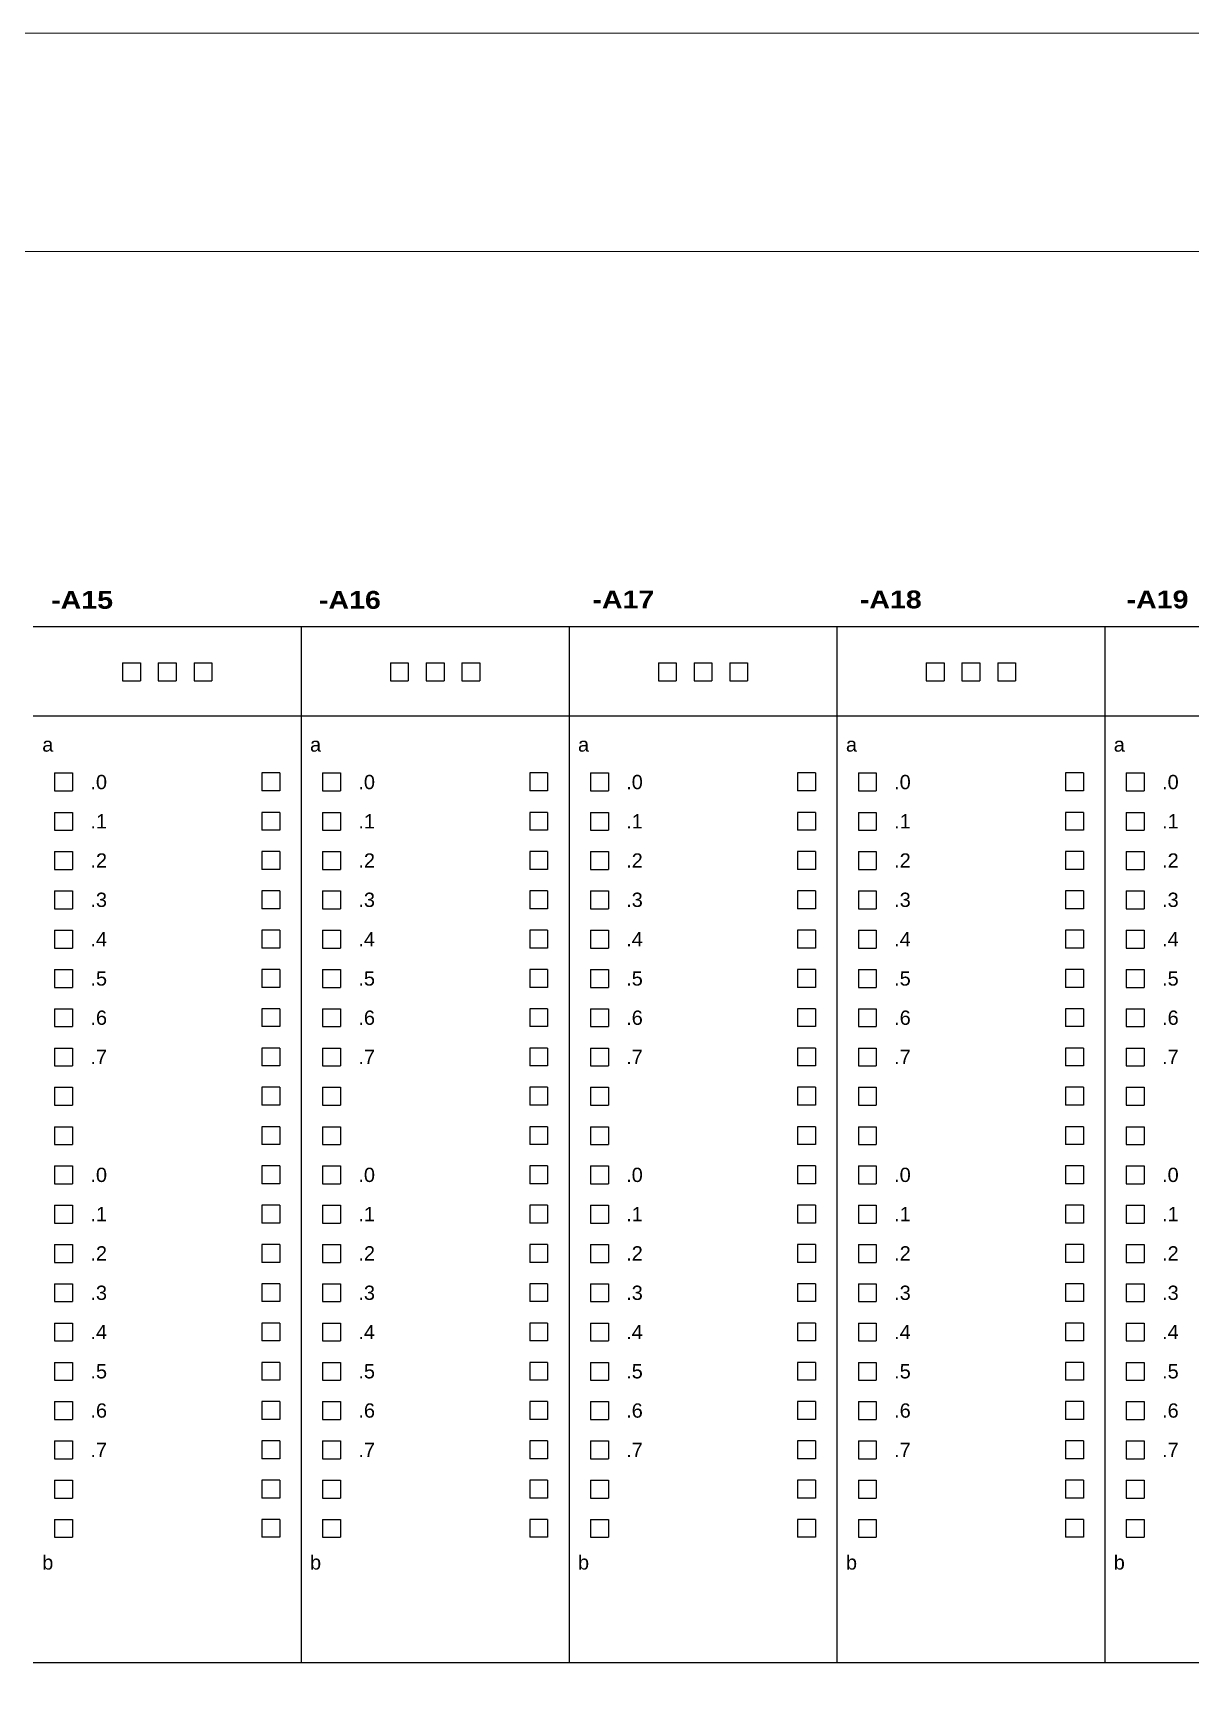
# Model space of a CAD drawing. Header units: centimetres. Extents: x -6233 to 67854, y 107 to 55669.
# Drawn here: x 3301 to 4094, y 3410 to 4549 of the extents above; entities that cross this region are included whole.
import ezdxf
from ezdxf.enums import TextEntityAlignment as Align

# ---------------------------------------------------------------- set-up
doc = ezdxf.new("R2010")
doc.units = ezdxf.units.CM
doc.header["$LTSCALE"] = 25.4
doc.layers.add('Etiket-Line-L', color=7, linetype='Continuous')
doc.layers.add('EtIket-Line-S', color=2, linetype='Continuous')
doc.styles.add('Bold', font='ariblk.ttf', dxfattribs={"height": 25.4})
doc.styles.get("Standard").update_dxf_attribs({"font": 'arial.ttf', "height": 25.4})

# ---------------------------------------------------------------- blocks, each defined once
blk = doc.blocks.new('x5 Out Line')
at = {"lineweight": 15}
blk.add_lwpolyline([(395.797, 9.654), (395.797, 277.058), (9.654, 277.058), (9.654, 9.654)], close=True, dxfattribs=at)
at = {"layer": 'EtIket-Line-S', "lineweight": 9, "ltscale": 0.5}
blk.add_lwpolyline([(0, 0), (405.451, 0), (405.451, 286.712), (0, 286.712)], close=True, dxfattribs=at)

msp = doc.modelspace()

# ---------------------------------------------------------------- linework, layer by layer
at = {"ltscale": 50}
for p, q in [((3300.8, 4142.2), (3484.4, 4142.2)), ((3484.4, 4142.2), (3484.4, 3432.4)), ((3484.4, 4142.2), (3668, 4142.2)), ((3668, 4142.2), (3668, 3432.4)), ((3668, 4142.2), (3851.5, 4142.2)), ((3851.5, 4142.2), (3851.5, 3432.4)), ((3851.5, 4142.2), (4035.1, 4142.2)), ((4035.1, 4142.2), (4035.1, 3432.4)), ((4035.1, 4142.2), (4218.7, 4142.2)), ((3411, 4117.3), (3411, 4105.1)), ((3411, 4117.3), (3423.2, 4117.3)), ((3423.2, 4117.3), (3423.2, 4105.1)), ((3594.5, 4117.3), (3594.5, 4105.1)), ((3594.5, 4117.3), (3606.8, 4117.3)), ((3606.8, 4117.3), (3606.8, 4105.1)), ((3778.1, 4117.3), (3778.1, 4105.1)), ((3778.1, 4117.3), (3790.3, 4117.3)), ((3790.3, 4117.3), (3790.3, 4105.1)), ((3961.7, 4117.3), (3961.7, 4105.1)), ((3961.7, 4117.3), (3973.9, 4117.3)), ((3973.9, 4117.3), (3973.9, 4105.1)), ((3411, 4105.1), (3423.2, 4105.1)), ((3594.5, 4105.1), (3606.8, 4105.1)), ((3778.1, 4105.1), (3790.3, 4105.1)), ((3961.7, 4105.1), (3973.9, 4105.1)), ((3300.8, 4081), (3484.4, 4081)), ((3484.4, 4081), (3668, 4081)), ((3668, 4081), (3851.5, 4081)), ((3851.5, 4081), (4035.1, 4081)), ((4035.1, 4081), (4218.7, 4081)), ((3457.5, 4041.9), (3457.5, 4029.6)), ((3469.7, 4041.9), (3457.5, 4041.9)), ((3469.7, 4041.9), (3469.7, 4029.6)), ((3641, 4041.9), (3641, 4029.6)), ((3653.3, 4041.9), (3641, 4041.9)), ((3653.3, 4041.9), (3653.3, 4029.6)), ((3824.6, 4041.9), (3824.6, 4029.6)), ((3836.9, 4041.9), (3824.6, 4041.9)), ((3836.9, 4041.9), (3836.9, 4029.6)), ((4008.2, 4041.9), (4008.2, 4029.6)), ((4020.4, 4041.9), (4008.2, 4041.9)), ((4020.4, 4041.9), (4020.4, 4029.6)), ((3469.7, 4029.6), (3457.5, 4029.6)), ((3653.3, 4029.6), (3641, 4029.6)), ((3836.9, 4029.6), (3824.6, 4029.6)), ((4020.4, 4029.6), (4008.2, 4029.6)), ((3457.5, 4014.9), (3457.5, 4002.7)), ((3469.7, 4014.9), (3457.5, 4014.9)), ((3469.7, 4014.9), (3469.7, 4002.7)), ((3641, 4014.9), (3641, 4002.7)), ((3653.3, 4014.9), (3641, 4014.9)), ((3653.3, 4014.9), (3653.3, 4002.7)), ((3824.6, 4014.9), (3824.6, 4002.7)), ((3836.9, 4014.9), (3824.6, 4014.9)), ((3836.9, 4014.9), (3836.9, 4002.7)), ((4008.2, 4014.9), (4008.2, 4002.7)), ((4020.4, 4014.9), (4008.2, 4014.9)), ((4020.4, 4014.9), (4020.4, 4002.7)), ((3469.7, 4002.7), (3457.5, 4002.7)), ((3653.3, 4002.7), (3641, 4002.7)), ((3836.9, 4002.7), (3824.6, 4002.7)), ((4020.4, 4002.7), (4008.2, 4002.7)), ((3457.5, 3988), (3457.5, 3975.8)), ((3469.7, 3988), (3457.5, 3988)), ((3469.7, 3988), (3469.7, 3975.8)), ((3641, 3988), (3641, 3975.8)), ((3653.3, 3988), (3641, 3988)), ((3653.3, 3988), (3653.3, 3975.8)), ((3824.6, 3988), (3824.6, 3975.8)), ((3836.9, 3988), (3824.6, 3988)), ((3836.9, 3988), (3836.9, 3975.8)), ((4008.2, 3988), (4008.2, 3975.8)), ((4020.4, 3988), (4008.2, 3988)), ((4020.4, 3988), (4020.4, 3975.8)), ((3469.7, 3975.8), (3457.5, 3975.8)), ((3653.3, 3975.8), (3641, 3975.8)), ((3836.9, 3975.8), (3824.6, 3975.8)), ((4020.4, 3975.8), (4008.2, 3975.8)), ((3457.5, 3961.1), (3457.5, 3948.8)), ((3469.7, 3961.1), (3457.5, 3961.1)), ((3469.7, 3961.1), (3469.7, 3948.8)), ((3641, 3961.1), (3641, 3948.8)), ((3653.3, 3961.1), (3641, 3961.1)), ((3653.3, 3961.1), (3653.3, 3948.8)), ((3824.6, 3961.1), (3824.6, 3948.8)), ((3836.9, 3961.1), (3824.6, 3961.1)), ((3836.9, 3961.1), (3836.9, 3948.8)), ((4008.2, 3961.1), (4008.2, 3948.8)), ((4020.4, 3961.1), (4008.2, 3961.1)), ((4020.4, 3961.1), (4020.4, 3948.8)), ((3469.7, 3948.8), (3457.5, 3948.8)), ((3653.3, 3948.8), (3641, 3948.8)), ((3836.9, 3948.8), (3824.6, 3948.8)), ((4020.4, 3948.8), (4008.2, 3948.8)), ((3457.5, 3934.2), (3457.5, 3921.9)), ((3469.7, 3934.2), (3457.5, 3934.2)), ((3469.7, 3934.2), (3469.7, 3921.9)), ((3641, 3934.2), (3641, 3921.9)), ((3653.3, 3934.2), (3641, 3934.2)), ((3653.3, 3934.2), (3653.3, 3921.9)), ((3824.6, 3934.2), (3824.6, 3921.9)), ((3836.9, 3934.2), (3824.6, 3934.2)), ((3836.9, 3934.2), (3836.9, 3921.9)), ((4008.2, 3934.2), (4008.2, 3921.9)), ((4020.4, 3934.2), (4008.2, 3934.2)), ((4020.4, 3934.2), (4020.4, 3921.9)), ((3469.7, 3921.9), (3457.5, 3921.9)), ((3653.3, 3921.9), (3641, 3921.9)), ((3836.9, 3921.9), (3824.6, 3921.9)), ((4020.4, 3921.9), (4008.2, 3921.9)), ((3457.5, 3907.2), (3457.5, 3895)), ((3469.7, 3907.2), (3457.5, 3907.2)), ((3469.7, 3907.2), (3469.7, 3895)), ((3641, 3907.2), (3641, 3895)), ((3653.3, 3907.2), (3641, 3907.2)), ((3653.3, 3907.2), (3653.3, 3895)), ((3824.6, 3907.2), (3824.6, 3895)), ((3836.9, 3907.2), (3824.6, 3907.2)), ((3836.9, 3907.2), (3836.9, 3895)), ((4008.2, 3907.2), (4008.2, 3895)), ((4020.4, 3907.2), (4008.2, 3907.2)), ((4020.4, 3907.2), (4020.4, 3895)), ((3469.7, 3895), (3457.5, 3895)), ((3653.3, 3895), (3641, 3895)), ((3836.9, 3895), (3824.6, 3895)), ((4020.4, 3895), (4008.2, 3895)), ((3457.5, 3880.3), (3457.5, 3868.1)), ((3469.7, 3880.3), (3457.5, 3880.3)), ((3469.7, 3880.3), (3469.7, 3868.1)), ((3641, 3880.3), (3641, 3868.1)), ((3653.3, 3880.3), (3641, 3880.3)), ((3653.3, 3880.3), (3653.3, 3868.1)), ((3824.6, 3880.3), (3824.6, 3868.1)), ((3836.9, 3880.3), (3824.6, 3880.3)), ((3836.9, 3880.3), (3836.9, 3868.1)), ((4008.2, 3880.3), (4008.2, 3868.1)), ((4020.4, 3880.3), (4008.2, 3880.3)), ((4020.4, 3880.3), (4020.4, 3868.1)), ((3469.7, 3868.1), (3457.5, 3868.1)), ((3653.3, 3868.1), (3641, 3868.1)), ((3836.9, 3868.1), (3824.6, 3868.1)), ((4020.4, 3868.1), (4008.2, 3868.1)), ((3457.5, 3853.4), (3457.5, 3841.2)), ((3469.7, 3853.4), (3457.5, 3853.4)), ((3469.7, 3853.4), (3469.7, 3841.2)), ((3641, 3853.4), (3641, 3841.2)), ((3653.3, 3853.4), (3641, 3853.4)), ((3653.3, 3853.4), (3653.3, 3841.2)), ((3824.6, 3853.4), (3824.6, 3841.2)), ((3836.9, 3853.4), (3824.6, 3853.4)), ((3836.9, 3853.4), (3836.9, 3841.2)), ((4008.2, 3853.4), (4008.2, 3841.2)), ((4020.4, 3853.4), (4008.2, 3853.4)), ((4020.4, 3853.4), (4020.4, 3841.2)), ((3469.7, 3841.2), (3457.5, 3841.2)), ((3653.3, 3841.2), (3641, 3841.2)), ((3836.9, 3841.2), (3824.6, 3841.2)), ((4020.4, 3841.2), (4008.2, 3841.2)), ((3315.5, 3826.5), (3315.5, 3814.2)), ((3315.5, 3826.5), (3327.8, 3826.5)), ((3327.8, 3826.5), (3327.8, 3814.2)), ((3457.5, 3826.5), (3457.5, 3814.2)), ((3469.7, 3826.5), (3457.5, 3826.5)), ((3469.7, 3826.5), (3469.7, 3814.2)), ((3499.1, 3826.5), (3499.1, 3814.2)), ((3499.1, 3826.5), (3511.3, 3826.5)), ((3511.3, 3826.5), (3511.3, 3814.2)), ((3641, 3826.5), (3641, 3814.2)), ((3653.3, 3826.5), (3641, 3826.5)), ((3653.3, 3826.5), (3653.3, 3814.2)), ((3682.7, 3826.5), (3682.7, 3814.2)), ((3682.7, 3826.5), (3694.9, 3826.5)), ((3694.9, 3826.5), (3694.9, 3814.2)), ((3824.6, 3826.5), (3824.6, 3814.2)), ((3836.9, 3826.5), (3824.6, 3826.5)), ((3836.9, 3826.5), (3836.9, 3814.2)), ((3866.2, 3826.5), (3866.2, 3814.2)), ((3866.2, 3826.5), (3878.5, 3826.5)), ((3878.5, 3826.5), (3878.5, 3814.2)), ((4008.2, 3826.5), (4008.2, 3814.2)), ((4020.4, 3826.5), (4008.2, 3826.5)), ((4020.4, 3826.5), (4020.4, 3814.2)), ((4049.8, 3826.5), (4049.8, 3814.2)), ((4049.8, 3826.5), (4062, 3826.5)), ((4062, 3826.5), (4062, 3814.2)), ((3315.5, 3814.2), (3327.8, 3814.2)), ((3469.7, 3814.2), (3457.5, 3814.2)), ((3499.1, 3814.2), (3511.3, 3814.2)), ((3653.3, 3814.2), (3641, 3814.2)), ((3682.7, 3814.2), (3694.9, 3814.2)), ((3836.9, 3814.2), (3824.6, 3814.2)), ((3866.2, 3814.2), (3878.5, 3814.2)), ((4020.4, 3814.2), (4008.2, 3814.2)), ((4049.8, 3814.2), (4062, 3814.2)), ((3315.5, 3799.5), (3315.5, 3787.3)), ((3315.5, 3799.5), (3327.8, 3799.5)), ((3327.8, 3799.5), (3327.8, 3787.3)), ((3457.5, 3799.5), (3457.5, 3787.3)), ((3469.7, 3799.5), (3457.5, 3799.5)), ((3469.7, 3799.5), (3469.7, 3787.3)), ((3499.1, 3799.5), (3499.1, 3787.3)), ((3499.1, 3799.5), (3511.3, 3799.5)), ((3511.3, 3799.5), (3511.3, 3787.3)), ((3641, 3799.5), (3641, 3787.3)), ((3653.3, 3799.5), (3641, 3799.5)), ((3653.3, 3799.5), (3653.3, 3787.3)), ((3682.7, 3799.5), (3682.7, 3787.3)), ((3682.7, 3799.5), (3694.9, 3799.5)), ((3694.9, 3799.5), (3694.9, 3787.3)), ((3824.6, 3799.5), (3824.6, 3787.3)), ((3836.9, 3799.5), (3824.6, 3799.5)), ((3836.9, 3799.5), (3836.9, 3787.3)), ((3866.2, 3799.5), (3866.2, 3787.3)), ((3866.2, 3799.5), (3878.5, 3799.5)), ((3878.5, 3799.5), (3878.5, 3787.3)), ((4008.2, 3799.5), (4008.2, 3787.3)), ((4020.4, 3799.5), (4008.2, 3799.5)), ((4020.4, 3799.5), (4020.4, 3787.3)), ((4049.8, 3799.5), (4049.8, 3787.3)), ((4049.8, 3799.5), (4062, 3799.5)), ((4062, 3799.5), (4062, 3787.3)), ((3315.5, 3787.3), (3327.8, 3787.3)), ((3469.7, 3787.3), (3457.5, 3787.3)), ((3499.1, 3787.3), (3511.3, 3787.3)), ((3653.3, 3787.3), (3641, 3787.3)), ((3682.7, 3787.3), (3694.9, 3787.3)), ((3836.9, 3787.3), (3824.6, 3787.3)), ((3866.2, 3787.3), (3878.5, 3787.3)), ((4020.4, 3787.3), (4008.2, 3787.3)), ((4049.8, 3787.3), (4062, 3787.3)), ((3457.5, 3772.6), (3457.5, 3760.4)), ((3469.7, 3772.6), (3457.5, 3772.6)), ((3469.7, 3772.6), (3469.7, 3760.4)), ((3641, 3772.6), (3641, 3760.4)), ((3653.3, 3772.6), (3641, 3772.6)), ((3653.3, 3772.6), (3653.3, 3760.4)), ((3824.6, 3772.6), (3824.6, 3760.4)), ((3836.9, 3772.6), (3824.6, 3772.6)), ((3836.9, 3772.6), (3836.9, 3760.4)), ((4008.2, 3772.6), (4008.2, 3760.4)), ((4020.4, 3772.6), (4008.2, 3772.6)), ((4020.4, 3772.6), (4020.4, 3760.4)), ((3469.7, 3760.4), (3457.5, 3760.4)), ((3653.3, 3760.4), (3641, 3760.4)), ((3836.9, 3760.4), (3824.6, 3760.4)), ((4020.4, 3760.4), (4008.2, 3760.4)), ((3457.5, 3745.7), (3457.5, 3733.5)), ((3469.7, 3745.7), (3457.5, 3745.7)), ((3469.7, 3745.7), (3469.7, 3733.5)), ((3641, 3745.7), (3641, 3733.5)), ((3653.3, 3745.7), (3641, 3745.7)), ((3653.3, 3745.7), (3653.3, 3733.5)), ((3824.6, 3745.7), (3824.6, 3733.5)), ((3836.9, 3745.7), (3824.6, 3745.7)), ((3836.9, 3745.7), (3836.9, 3733.5)), ((4008.2, 3745.7), (4008.2, 3733.5)), ((4020.4, 3745.7), (4008.2, 3745.7)), ((4020.4, 3745.7), (4020.4, 3733.5)), ((3469.7, 3733.5), (3457.5, 3733.5)), ((3653.3, 3733.5), (3641, 3733.5)), ((3836.9, 3733.5), (3824.6, 3733.5)), ((4020.4, 3733.5), (4008.2, 3733.5)), ((3457.5, 3718.8), (3457.5, 3706.5)), ((3469.7, 3718.8), (3457.5, 3718.8)), ((3469.7, 3718.8), (3469.7, 3706.5)), ((3641, 3718.8), (3641, 3706.5)), ((3653.3, 3718.8), (3641, 3718.8)), ((3653.3, 3718.8), (3653.3, 3706.5)), ((3824.6, 3718.8), (3824.6, 3706.5)), ((3836.9, 3718.8), (3824.6, 3718.8)), ((3836.9, 3718.8), (3836.9, 3706.5)), ((4008.2, 3718.8), (4008.2, 3706.5)), ((4020.4, 3718.8), (4008.2, 3718.8)), ((4020.4, 3718.8), (4020.4, 3706.5)), ((3469.7, 3706.5), (3457.5, 3706.5)), ((3653.3, 3706.5), (3641, 3706.5)), ((3836.9, 3706.5), (3824.6, 3706.5)), ((4020.4, 3706.5), (4008.2, 3706.5)), ((3457.5, 3691.8), (3457.5, 3679.6)), ((3469.7, 3691.8), (3457.5, 3691.8)), ((3469.7, 3691.8), (3469.7, 3679.6)), ((3641, 3691.8), (3641, 3679.6)), ((3653.3, 3691.8), (3641, 3691.8)), ((3653.3, 3691.8), (3653.3, 3679.6)), ((3824.6, 3691.8), (3824.6, 3679.6)), ((3836.9, 3691.8), (3824.6, 3691.8)), ((3836.9, 3691.8), (3836.9, 3679.6)), ((4008.2, 3691.8), (4008.2, 3679.6)), ((4020.4, 3691.8), (4008.2, 3691.8)), ((4020.4, 3691.8), (4020.4, 3679.6)), ((3469.7, 3679.6), (3457.5, 3679.6)), ((3653.3, 3679.6), (3641, 3679.6)), ((3836.9, 3679.6), (3824.6, 3679.6)), ((4020.4, 3679.6), (4008.2, 3679.6)), ((3457.5, 3664.9), (3457.5, 3652.7)), ((3469.7, 3664.9), (3457.5, 3664.9)), ((3469.7, 3664.9), (3469.7, 3652.7)), ((3641, 3664.9), (3641, 3652.7)), ((3653.3, 3664.9), (3641, 3664.9)), ((3653.3, 3664.9), (3653.3, 3652.7)), ((3824.6, 3664.9), (3824.6, 3652.7)), ((3836.9, 3664.9), (3824.6, 3664.9)), ((3836.9, 3664.9), (3836.9, 3652.7)), ((4008.2, 3664.9), (4008.2, 3652.7)), ((4020.4, 3664.9), (4008.2, 3664.9)), ((4020.4, 3664.9), (4020.4, 3652.7)), ((3469.7, 3652.7), (3457.5, 3652.7)), ((3653.3, 3652.7), (3641, 3652.7)), ((3836.9, 3652.7), (3824.6, 3652.7)), ((4020.4, 3652.7), (4008.2, 3652.7)), ((3457.5, 3638), (3457.5, 3625.8)), ((3469.7, 3638), (3457.5, 3638)), ((3469.7, 3638), (3469.7, 3625.8)), ((3641, 3638), (3641, 3625.8)), ((3653.3, 3638), (3641, 3638)), ((3653.3, 3638), (3653.3, 3625.8)), ((3824.6, 3638), (3824.6, 3625.8)), ((3836.9, 3638), (3824.6, 3638)), ((3836.9, 3638), (3836.9, 3625.8)), ((4008.2, 3638), (4008.2, 3625.8)), ((4020.4, 3638), (4008.2, 3638)), ((4020.4, 3638), (4020.4, 3625.8)), ((3469.7, 3625.8), (3457.5, 3625.8)), ((3653.3, 3625.8), (3641, 3625.8)), ((3836.9, 3625.8), (3824.6, 3625.8)), ((4020.4, 3625.8), (4008.2, 3625.8)), ((3457.5, 3611.1), (3457.5, 3598.8)), ((3469.7, 3611.1), (3457.5, 3611.1)), ((3469.7, 3611.1), (3469.7, 3598.8)), ((3641, 3611.1), (3641, 3598.8)), ((3653.3, 3611.1), (3641, 3611.1)), ((3653.3, 3611.1), (3653.3, 3598.8)), ((3824.6, 3611.1), (3824.6, 3598.8)), ((3836.9, 3611.1), (3824.6, 3611.1)), ((3836.9, 3611.1), (3836.9, 3598.8)), ((4008.2, 3611.1), (4008.2, 3598.8)), ((4020.4, 3611.1), (4008.2, 3611.1)), ((4020.4, 3611.1), (4020.4, 3598.8)), ((3469.7, 3598.8), (3457.5, 3598.8)), ((3653.3, 3598.8), (3641, 3598.8)), ((3836.9, 3598.8), (3824.6, 3598.8)), ((4020.4, 3598.8), (4008.2, 3598.8)), ((3457.5, 3584.2), (3457.5, 3571.9)), ((3469.7, 3584.2), (3457.5, 3584.2)), ((3469.7, 3584.2), (3469.7, 3571.9)), ((3641, 3584.2), (3641, 3571.9)), ((3653.3, 3584.2), (3641, 3584.2)), ((3653.3, 3584.2), (3653.3, 3571.9)), ((3824.6, 3584.2), (3824.6, 3571.9)), ((3836.9, 3584.2), (3824.6, 3584.2)), ((3836.9, 3584.2), (3836.9, 3571.9)), ((4008.2, 3584.2), (4008.2, 3571.9)), ((4020.4, 3584.2), (4008.2, 3584.2)), ((4020.4, 3584.2), (4020.4, 3571.9)), ((3469.7, 3571.9), (3457.5, 3571.9)), ((3653.3, 3571.9), (3641, 3571.9)), ((3836.9, 3571.9), (3824.6, 3571.9)), ((4020.4, 3571.9), (4008.2, 3571.9)), ((3315.5, 3557.2), (3315.5, 3545)), ((3315.5, 3557.2), (3327.8, 3557.2)), ((3327.8, 3557.2), (3327.8, 3545)), ((3457.5, 3557.2), (3457.5, 3545)), ((3469.7, 3557.2), (3457.5, 3557.2)), ((3469.7, 3557.2), (3469.7, 3545)), ((3499.1, 3557.2), (3499.1, 3545)), ((3499.1, 3557.2), (3511.3, 3557.2)), ((3511.3, 3557.2), (3511.3, 3545)), ((3641, 3557.2), (3641, 3545)), ((3653.3, 3557.2), (3641, 3557.2)), ((3653.3, 3557.2), (3653.3, 3545)), ((3682.7, 3557.2), (3682.7, 3545)), ((3682.7, 3557.2), (3694.9, 3557.2)), ((3694.9, 3557.2), (3694.9, 3545)), ((3824.6, 3557.2), (3824.6, 3545)), ((3836.9, 3557.2), (3824.6, 3557.2)), ((3836.9, 3557.2), (3836.9, 3545)), ((3866.2, 3557.2), (3866.2, 3545)), ((3866.2, 3557.2), (3878.5, 3557.2)), ((3878.5, 3557.2), (3878.5, 3545)), ((4008.2, 3557.2), (4008.2, 3545)), ((4020.4, 3557.2), (4008.2, 3557.2)), ((4020.4, 3557.2), (4020.4, 3545)), ((4049.8, 3557.2), (4049.8, 3545)), ((4049.8, 3557.2), (4062, 3557.2)), ((4062, 3557.2), (4062, 3545)), ((3315.5, 3545), (3327.8, 3545)), ((3469.7, 3545), (3457.5, 3545)), ((3499.1, 3545), (3511.3, 3545)), ((3653.3, 3545), (3641, 3545)), ((3682.7, 3545), (3694.9, 3545)), ((3836.9, 3545), (3824.6, 3545)), ((3866.2, 3545), (3878.5, 3545)), ((4020.4, 3545), (4008.2, 3545)), ((4049.8, 3545), (4062, 3545)), ((3315.5, 3530.3), (3315.5, 3518.1)), ((3315.5, 3530.3), (3327.8, 3530.3)), ((3327.8, 3530.3), (3327.8, 3518.1)), ((3457.5, 3530.3), (3457.5, 3518.1)), ((3469.7, 3530.3), (3457.5, 3530.3)), ((3469.7, 3530.3), (3469.7, 3518.1)), ((3499.1, 3530.3), (3499.1, 3518.1)), ((3499.1, 3530.3), (3511.3, 3530.3)), ((3511.3, 3530.3), (3511.3, 3518.1)), ((3641, 3530.3), (3641, 3518.1)), ((3653.3, 3530.3), (3641, 3530.3)), ((3653.3, 3530.3), (3653.3, 3518.1)), ((3682.7, 3530.3), (3682.7, 3518.1)), ((3682.7, 3530.3), (3694.9, 3530.3)), ((3694.9, 3530.3), (3694.9, 3518.1)), ((3824.6, 3530.3), (3824.6, 3518.1)), ((3836.9, 3530.3), (3824.6, 3530.3)), ((3836.9, 3530.3), (3836.9, 3518.1)), ((3866.2, 3530.3), (3866.2, 3518.1)), ((3866.2, 3530.3), (3878.5, 3530.3)), ((3878.5, 3530.3), (3878.5, 3518.1)), ((4008.2, 3530.3), (4008.2, 3518.1)), ((4020.4, 3530.3), (4008.2, 3530.3)), ((4020.4, 3530.3), (4020.4, 3518.1)), ((4049.8, 3530.3), (4049.8, 3518.1)), ((4049.8, 3530.3), (4062, 3530.3)), ((4062, 3530.3), (4062, 3518.1)), ((3315.5, 3518.1), (3327.8, 3518.1)), ((3469.7, 3518.1), (3457.5, 3518.1)), ((3499.1, 3518.1), (3511.3, 3518.1)), ((3653.3, 3518.1), (3641, 3518.1)), ((3682.7, 3518.1), (3694.9, 3518.1)), ((3836.9, 3518.1), (3824.6, 3518.1)), ((3866.2, 3518.1), (3878.5, 3518.1)), ((4020.4, 3518.1), (4008.2, 3518.1)), ((4049.8, 3518.1), (4062, 3518.1)), ((3300.8, 3432.4), (3484.4, 3432.4)), ((3484.4, 3432.4), (3668, 3432.4)), ((3668, 3432.4), (3851.5, 3432.4)), ((3851.5, 3432.4), (4035.1, 3432.4)), ((4035.1, 3432.4), (4218.7, 3432.4))]:
    msp.add_line(p, q, dxfattribs=at)
at = {"color": 146, "ltscale": 50, "true_color": 0x105689}
for p, q in [((3362, 4117.3), (3362, 4105.1)), ((3362, 4117.3), (3374.3, 4117.3)), ((3374.3, 4117.3), (3374.3, 4105.1)), ((3545.6, 4117.3), (3545.6, 4105.1)), ((3545.6, 4117.3), (3557.8, 4117.3)), ((3557.8, 4117.3), (3557.8, 4105.1)), ((3729.2, 4117.3), (3729.2, 4105.1)), ((3729.2, 4117.3), (3741.4, 4117.3)), ((3741.4, 4117.3), (3741.4, 4105.1)), ((3912.7, 4117.3), (3912.7, 4105.1)), ((3912.7, 4117.3), (3925, 4117.3)), ((3925, 4117.3), (3925, 4105.1)), ((3362, 4105.1), (3374.3, 4105.1)), ((3545.6, 4105.1), (3557.8, 4105.1)), ((3729.2, 4105.1), (3741.4, 4105.1)), ((3912.7, 4105.1), (3925, 4105.1)), ((3315.5, 4041.9), (3315.5, 4029.6)), ((3315.5, 4041.9), (3327.8, 4041.9)), ((3327.8, 4041.9), (3327.8, 4029.6)), ((3499.1, 4041.9), (3499.1, 4029.6)), ((3499.1, 4041.9), (3511.3, 4041.9)), ((3511.3, 4041.9), (3511.3, 4029.6)), ((3682.7, 4041.9), (3682.7, 4029.6)), ((3682.7, 4041.9), (3694.9, 4041.9)), ((3694.9, 4041.9), (3694.9, 4029.6)), ((3866.2, 4041.9), (3866.2, 4029.6)), ((3866.2, 4041.9), (3878.5, 4041.9)), ((3878.5, 4041.9), (3878.5, 4029.6)), ((4049.8, 4041.9), (4049.8, 4029.6)), ((4049.8, 4041.9), (4062, 4041.9)), ((4062, 4041.9), (4062, 4029.6)), ((3315.5, 4029.6), (3327.8, 4029.6)), ((3499.1, 4029.6), (3511.3, 4029.6)), ((3682.7, 4029.6), (3694.9, 4029.6)), ((3866.2, 4029.6), (3878.5, 4029.6)), ((4049.8, 4029.6), (4062, 4029.6)), ((3315.5, 4014.9), (3315.5, 4002.7)), ((3315.5, 4014.9), (3327.8, 4014.9)), ((3327.8, 4014.9), (3327.8, 4002.7)), ((3499.1, 4014.9), (3499.1, 4002.7)), ((3499.1, 4014.9), (3511.3, 4014.9)), ((3511.3, 4014.9), (3511.3, 4002.7)), ((3682.7, 4014.9), (3682.7, 4002.7)), ((3682.7, 4014.9), (3694.9, 4014.9)), ((3694.9, 4014.9), (3694.9, 4002.7)), ((3866.2, 4014.9), (3866.2, 4002.7)), ((3866.2, 4014.9), (3878.5, 4014.9)), ((3878.5, 4014.9), (3878.5, 4002.7)), ((4049.8, 4014.9), (4049.8, 4002.7)), ((4049.8, 4014.9), (4062, 4014.9)), ((4062, 4014.9), (4062, 4002.7)), ((3315.5, 4002.7), (3327.8, 4002.7)), ((3499.1, 4002.7), (3511.3, 4002.7)), ((3682.7, 4002.7), (3694.9, 4002.7)), ((3866.2, 4002.7), (3878.5, 4002.7)), ((4049.8, 4002.7), (4062, 4002.7)), ((3315.5, 3988), (3315.5, 3975.8)), ((3315.5, 3988), (3327.8, 3988)), ((3327.8, 3988), (3327.8, 3975.8)), ((3499.1, 3988), (3499.1, 3975.8)), ((3499.1, 3988), (3511.3, 3988)), ((3511.3, 3988), (3511.3, 3975.8)), ((3682.7, 3988), (3682.7, 3975.8)), ((3682.7, 3988), (3694.9, 3988)), ((3694.9, 3988), (3694.9, 3975.8)), ((3866.2, 3988), (3866.2, 3975.8)), ((3866.2, 3988), (3878.5, 3988)), ((3878.5, 3988), (3878.5, 3975.8)), ((4049.8, 3988), (4049.8, 3975.8)), ((4049.8, 3988), (4062, 3988)), ((4062, 3988), (4062, 3975.8)), ((3315.5, 3975.8), (3327.8, 3975.8)), ((3499.1, 3975.8), (3511.3, 3975.8)), ((3682.7, 3975.8), (3694.9, 3975.8)), ((3866.2, 3975.8), (3878.5, 3975.8)), ((4049.8, 3975.8), (4062, 3975.8)), ((3315.5, 3961.1), (3315.5, 3948.8)), ((3315.5, 3961.1), (3327.8, 3961.1)), ((3327.8, 3961.1), (3327.8, 3948.8)), ((3499.1, 3961.1), (3499.1, 3948.8)), ((3499.1, 3961.1), (3511.3, 3961.1)), ((3511.3, 3961.1), (3511.3, 3948.8)), ((3682.7, 3961.1), (3682.7, 3948.8)), ((3682.7, 3961.1), (3694.9, 3961.1)), ((3694.9, 3961.1), (3694.9, 3948.8)), ((3866.2, 3961.1), (3866.2, 3948.8)), ((3866.2, 3961.1), (3878.5, 3961.1)), ((3878.5, 3961.1), (3878.5, 3948.8)), ((4049.8, 3961.1), (4049.8, 3948.8)), ((4049.8, 3961.1), (4062, 3961.1)), ((4062, 3961.1), (4062, 3948.8)), ((3315.5, 3948.8), (3327.8, 3948.8)), ((3499.1, 3948.8), (3511.3, 3948.8)), ((3682.7, 3948.8), (3694.9, 3948.8)), ((3866.2, 3948.8), (3878.5, 3948.8)), ((4049.8, 3948.8), (4062, 3948.8)), ((3315.5, 3934.2), (3315.5, 3921.9)), ((3315.5, 3934.2), (3327.8, 3934.2)), ((3327.8, 3934.2), (3327.8, 3921.9)), ((3499.1, 3934.2), (3499.1, 3921.9)), ((3499.1, 3934.2), (3511.3, 3934.2)), ((3511.3, 3934.2), (3511.3, 3921.9)), ((3682.7, 3934.2), (3682.7, 3921.9)), ((3682.7, 3934.2), (3694.9, 3934.2)), ((3694.9, 3934.2), (3694.9, 3921.9)), ((3866.2, 3934.2), (3866.2, 3921.9)), ((3866.2, 3934.2), (3878.5, 3934.2)), ((3878.5, 3934.2), (3878.5, 3921.9)), ((4049.8, 3934.2), (4049.8, 3921.9)), ((4049.8, 3934.2), (4062, 3934.2)), ((4062, 3934.2), (4062, 3921.9)), ((3315.5, 3921.9), (3327.8, 3921.9)), ((3499.1, 3921.9), (3511.3, 3921.9)), ((3682.7, 3921.9), (3694.9, 3921.9)), ((3866.2, 3921.9), (3878.5, 3921.9)), ((4049.8, 3921.9), (4062, 3921.9)), ((3315.5, 3907.2), (3315.5, 3895)), ((3315.5, 3907.2), (3327.8, 3907.2)), ((3327.8, 3907.2), (3327.8, 3895)), ((3499.1, 3907.2), (3499.1, 3895)), ((3499.1, 3907.2), (3511.3, 3907.2)), ((3511.3, 3907.2), (3511.3, 3895)), ((3682.7, 3907.2), (3682.7, 3895)), ((3682.7, 3907.2), (3694.9, 3907.2)), ((3694.9, 3907.2), (3694.9, 3895)), ((3866.2, 3907.2), (3866.2, 3895)), ((3866.2, 3907.2), (3878.5, 3907.2)), ((3878.5, 3907.2), (3878.5, 3895)), ((4049.8, 3907.2), (4049.8, 3895)), ((4049.8, 3907.2), (4062, 3907.2)), ((4062, 3907.2), (4062, 3895)), ((3315.5, 3895), (3327.8, 3895)), ((3499.1, 3895), (3511.3, 3895)), ((3682.7, 3895), (3694.9, 3895)), ((3866.2, 3895), (3878.5, 3895)), ((4049.8, 3895), (4062, 3895)), ((3315.5, 3880.3), (3315.5, 3868.1)), ((3315.5, 3880.3), (3327.8, 3880.3)), ((3327.8, 3880.3), (3327.8, 3868.1)), ((3499.1, 3880.3), (3499.1, 3868.1)), ((3499.1, 3880.3), (3511.3, 3880.3)), ((3511.3, 3880.3), (3511.3, 3868.1)), ((3682.7, 3880.3), (3682.7, 3868.1)), ((3682.7, 3880.3), (3694.9, 3880.3)), ((3694.9, 3880.3), (3694.9, 3868.1)), ((3866.2, 3880.3), (3866.2, 3868.1)), ((3866.2, 3880.3), (3878.5, 3880.3)), ((3878.5, 3880.3), (3878.5, 3868.1)), ((4049.8, 3880.3), (4049.8, 3868.1)), ((4049.8, 3880.3), (4062, 3880.3)), ((4062, 3880.3), (4062, 3868.1)), ((3315.5, 3868.1), (3327.8, 3868.1)), ((3499.1, 3868.1), (3511.3, 3868.1)), ((3682.7, 3868.1), (3694.9, 3868.1)), ((3866.2, 3868.1), (3878.5, 3868.1)), ((4049.8, 3868.1), (4062, 3868.1)), ((3315.5, 3853.4), (3315.5, 3841.2)), ((3315.5, 3853.4), (3327.8, 3853.4)), ((3327.8, 3853.4), (3327.8, 3841.2)), ((3499.1, 3853.4), (3499.1, 3841.2)), ((3499.1, 3853.4), (3511.3, 3853.4)), ((3511.3, 3853.4), (3511.3, 3841.2)), ((3682.7, 3853.4), (3682.7, 3841.2)), ((3682.7, 3853.4), (3694.9, 3853.4)), ((3694.9, 3853.4), (3694.9, 3841.2)), ((3866.2, 3853.4), (3866.2, 3841.2)), ((3866.2, 3853.4), (3878.5, 3853.4)), ((3878.5, 3853.4), (3878.5, 3841.2)), ((4049.8, 3853.4), (4049.8, 3841.2)), ((4049.8, 3853.4), (4062, 3853.4)), ((4062, 3853.4), (4062, 3841.2)), ((3315.5, 3841.2), (3327.8, 3841.2)), ((3499.1, 3841.2), (3511.3, 3841.2)), ((3682.7, 3841.2), (3694.9, 3841.2)), ((3866.2, 3841.2), (3878.5, 3841.2)), ((4049.8, 3841.2), (4062, 3841.2)), ((3315.5, 3772.6), (3315.5, 3760.4)), ((3315.5, 3772.6), (3327.8, 3772.6)), ((3327.8, 3772.6), (3327.8, 3760.4)), ((3499.1, 3772.6), (3499.1, 3760.4)), ((3499.1, 3772.6), (3511.3, 3772.6)), ((3511.3, 3772.6), (3511.3, 3760.4)), ((3682.7, 3772.6), (3682.7, 3760.4)), ((3682.7, 3772.6), (3694.9, 3772.6)), ((3694.9, 3772.6), (3694.9, 3760.4)), ((3866.2, 3772.6), (3866.2, 3760.4)), ((3866.2, 3772.6), (3878.5, 3772.6)), ((3878.5, 3772.6), (3878.5, 3760.4)), ((4049.8, 3772.6), (4049.8, 3760.4)), ((4049.8, 3772.6), (4062, 3772.6)), ((4062, 3772.6), (4062, 3760.4)), ((3315.5, 3760.4), (3327.8, 3760.4)), ((3499.1, 3760.4), (3511.3, 3760.4)), ((3682.7, 3760.4), (3694.9, 3760.4)), ((3866.2, 3760.4), (3878.5, 3760.4)), ((4049.8, 3760.4), (4062, 3760.4)), ((3315.5, 3745.7), (3315.5, 3733.5)), ((3315.5, 3745.7), (3327.8, 3745.7)), ((3327.8, 3745.7), (3327.8, 3733.5)), ((3499.1, 3745.7), (3499.1, 3733.5)), ((3499.1, 3745.7), (3511.3, 3745.7)), ((3511.3, 3745.7), (3511.3, 3733.5)), ((3682.7, 3745.7), (3682.7, 3733.5)), ((3682.7, 3745.7), (3694.9, 3745.7)), ((3694.9, 3745.7), (3694.9, 3733.5)), ((3866.2, 3745.7), (3866.2, 3733.5)), ((3866.2, 3745.7), (3878.5, 3745.7)), ((3878.5, 3745.7), (3878.5, 3733.5)), ((4049.8, 3745.7), (4049.8, 3733.5)), ((4049.8, 3745.7), (4062, 3745.7)), ((4062, 3745.7), (4062, 3733.5)), ((3315.5, 3733.5), (3327.8, 3733.5)), ((3499.1, 3733.5), (3511.3, 3733.5)), ((3682.7, 3733.5), (3694.9, 3733.5)), ((3866.2, 3733.5), (3878.5, 3733.5)), ((4049.8, 3733.5), (4062, 3733.5)), ((3315.5, 3718.8), (3315.5, 3706.5)), ((3315.5, 3718.8), (3327.8, 3718.8)), ((3327.8, 3718.8), (3327.8, 3706.5)), ((3499.1, 3718.8), (3499.1, 3706.5)), ((3499.1, 3718.8), (3511.3, 3718.8)), ((3511.3, 3718.8), (3511.3, 3706.5)), ((3682.7, 3718.8), (3682.7, 3706.5)), ((3682.7, 3718.8), (3694.9, 3718.8)), ((3694.9, 3718.8), (3694.9, 3706.5)), ((3866.2, 3718.8), (3866.2, 3706.5)), ((3866.2, 3718.8), (3878.5, 3718.8)), ((3878.5, 3718.8), (3878.5, 3706.5)), ((4049.8, 3718.8), (4049.8, 3706.5)), ((4049.8, 3718.8), (4062, 3718.8)), ((4062, 3718.8), (4062, 3706.5)), ((3315.5, 3706.5), (3327.8, 3706.5)), ((3499.1, 3706.5), (3511.3, 3706.5)), ((3682.7, 3706.5), (3694.9, 3706.5)), ((3866.2, 3706.5), (3878.5, 3706.5)), ((4049.8, 3706.5), (4062, 3706.5)), ((3315.5, 3691.8), (3315.5, 3679.6)), ((3315.5, 3691.8), (3327.8, 3691.8)), ((3327.8, 3691.8), (3327.8, 3679.6)), ((3499.1, 3691.8), (3499.1, 3679.6)), ((3499.1, 3691.8), (3511.3, 3691.8)), ((3511.3, 3691.8), (3511.3, 3679.6)), ((3682.7, 3691.8), (3682.7, 3679.6)), ((3682.7, 3691.8), (3694.9, 3691.8)), ((3694.9, 3691.8), (3694.9, 3679.6)), ((3866.2, 3691.8), (3866.2, 3679.6)), ((3866.2, 3691.8), (3878.5, 3691.8)), ((3878.5, 3691.8), (3878.5, 3679.6)), ((4049.8, 3691.8), (4049.8, 3679.6)), ((4049.8, 3691.8), (4062, 3691.8)), ((4062, 3691.8), (4062, 3679.6)), ((3315.5, 3679.6), (3327.8, 3679.6)), ((3499.1, 3679.6), (3511.3, 3679.6)), ((3682.7, 3679.6), (3694.9, 3679.6)), ((3866.2, 3679.6), (3878.5, 3679.6)), ((4049.8, 3679.6), (4062, 3679.6)), ((3315.5, 3664.9), (3315.5, 3652.7)), ((3315.5, 3664.9), (3327.8, 3664.9)), ((3327.8, 3664.9), (3327.8, 3652.7)), ((3499.1, 3664.9), (3499.1, 3652.7)), ((3499.1, 3664.9), (3511.3, 3664.9)), ((3511.3, 3664.9), (3511.3, 3652.7)), ((3682.7, 3664.9), (3682.7, 3652.7)), ((3682.7, 3664.9), (3694.9, 3664.9)), ((3694.9, 3664.9), (3694.9, 3652.7)), ((3866.2, 3664.9), (3866.2, 3652.7)), ((3866.2, 3664.9), (3878.5, 3664.9)), ((3878.5, 3664.9), (3878.5, 3652.7)), ((4049.8, 3664.9), (4049.8, 3652.7)), ((4049.8, 3664.9), (4062, 3664.9)), ((4062, 3664.9), (4062, 3652.7)), ((3315.5, 3652.7), (3327.8, 3652.7)), ((3499.1, 3652.7), (3511.3, 3652.7)), ((3682.7, 3652.7), (3694.9, 3652.7)), ((3866.2, 3652.7), (3878.5, 3652.7)), ((4049.8, 3652.7), (4062, 3652.7)), ((3315.5, 3638), (3315.5, 3625.8)), ((3315.5, 3638), (3327.8, 3638)), ((3327.8, 3638), (3327.8, 3625.8)), ((3499.1, 3638), (3499.1, 3625.8)), ((3499.1, 3638), (3511.3, 3638)), ((3511.3, 3638), (3511.3, 3625.8)), ((3682.7, 3638), (3682.7, 3625.8)), ((3682.7, 3638), (3694.9, 3638)), ((3694.9, 3638), (3694.9, 3625.8)), ((3866.2, 3638), (3866.2, 3625.8)), ((3866.2, 3638), (3878.5, 3638)), ((3878.5, 3638), (3878.5, 3625.8)), ((4049.8, 3638), (4049.8, 3625.8)), ((4049.8, 3638), (4062, 3638)), ((4062, 3638), (4062, 3625.8)), ((3315.5, 3625.8), (3327.8, 3625.8)), ((3499.1, 3625.8), (3511.3, 3625.8)), ((3682.7, 3625.8), (3694.9, 3625.8)), ((3866.2, 3625.8), (3878.5, 3625.8)), ((4049.8, 3625.8), (4062, 3625.8)), ((3315.5, 3611.1), (3315.5, 3598.8)), ((3315.5, 3611.1), (3327.8, 3611.1)), ((3327.8, 3611.1), (3327.8, 3598.8)), ((3499.1, 3611.1), (3499.1, 3598.8)), ((3499.1, 3611.1), (3511.3, 3611.1)), ((3511.3, 3611.1), (3511.3, 3598.8)), ((3682.7, 3611.1), (3682.7, 3598.8)), ((3682.7, 3611.1), (3694.9, 3611.1)), ((3694.9, 3611.1), (3694.9, 3598.8)), ((3866.2, 3611.1), (3866.2, 3598.8)), ((3866.2, 3611.1), (3878.5, 3611.1)), ((3878.5, 3611.1), (3878.5, 3598.8)), ((4049.8, 3611.1), (4049.8, 3598.8)), ((4049.8, 3611.1), (4062, 3611.1)), ((4062, 3611.1), (4062, 3598.8)), ((3315.5, 3598.8), (3327.8, 3598.8)), ((3499.1, 3598.8), (3511.3, 3598.8)), ((3682.7, 3598.8), (3694.9, 3598.8)), ((3866.2, 3598.8), (3878.5, 3598.8)), ((4049.8, 3598.8), (4062, 3598.8)), ((3315.5, 3584.2), (3315.5, 3571.9)), ((3315.5, 3584.2), (3327.8, 3584.2)), ((3327.8, 3584.2), (3327.8, 3571.9)), ((3499.1, 3584.2), (3499.1, 3571.9)), ((3499.1, 3584.2), (3511.3, 3584.2)), ((3511.3, 3584.2), (3511.3, 3571.9)), ((3682.7, 3584.2), (3682.7, 3571.9)), ((3682.7, 3584.2), (3694.9, 3584.2)), ((3694.9, 3584.2), (3694.9, 3571.9)), ((3866.2, 3584.2), (3866.2, 3571.9)), ((3866.2, 3584.2), (3878.5, 3584.2)), ((3878.5, 3584.2), (3878.5, 3571.9)), ((4049.8, 3584.2), (4049.8, 3571.9)), ((4049.8, 3584.2), (4062, 3584.2)), ((4062, 3584.2), (4062, 3571.9)), ((3315.5, 3571.9), (3327.8, 3571.9)), ((3499.1, 3571.9), (3511.3, 3571.9)), ((3682.7, 3571.9), (3694.9, 3571.9)), ((3866.2, 3571.9), (3878.5, 3571.9)), ((4049.8, 3571.9), (4062, 3571.9))]:
    msp.add_line(p, q, dxfattribs=at)
at = {"color": 1, "ltscale": 50}
for p, q in [((3386.5, 4117.3), (3386.5, 4105.1)), ((3386.5, 4117.3), (3398.7, 4117.3)), ((3398.7, 4117.3), (3398.7, 4105.1)), ((3570.1, 4117.3), (3570.1, 4105.1)), ((3570.1, 4117.3), (3582.3, 4117.3)), ((3582.3, 4117.3), (3582.3, 4105.1)), ((3753.6, 4117.3), (3753.6, 4105.1)), ((3753.6, 4117.3), (3765.9, 4117.3)), ((3765.9, 4117.3), (3765.9, 4105.1)), ((3937.2, 4117.3), (3937.2, 4105.1)), ((3937.2, 4117.3), (3949.4, 4117.3)), ((3949.4, 4117.3), (3949.4, 4105.1)), ((3386.5, 4105.1), (3398.7, 4105.1)), ((3570.1, 4105.1), (3582.3, 4105.1)), ((3753.6, 4105.1), (3765.9, 4105.1)), ((3937.2, 4105.1), (3949.4, 4105.1))]:
    msp.add_line(p, q, dxfattribs=at)

# ---------------------------------------------------------------- block references
at = {"layer": 'Etiket-Line-L', "lineweight": 0, "xscale": 15.48351216233742, "yscale": 15.48351216233742, "zscale": 15.48351216233742}
msp.add_blockref('x5 Out Line', (112.3, 109.5), dxfattribs=at)

# ---------------------------------------------------------------- texts
at = {"ltscale": 500, "style": 'Bold'}
for s, p in [('-A15', (3313.1, 4154.4)), ('-A16', (3496.6, 4154.4)), ('-A17', (3684, 4154.7)), ('-A18', (3867.2, 4154.7)), ('-A19', (4050, 4154.7))]:
    msp.add_text(s, height=12.24, dxfattribs=at).set_placement(p)
at = {"ltscale": 500}
for p in [(3307, 4056.5), (3490.5, 4056.5), (3674.1, 4056.5), (3857.7, 4056.5), (4041.2, 4056.5)]:
    msp.add_text('a', height=9.79, dxfattribs=at).set_placement(p)
for s, p in [('.0', (3340, 4035.7)), ('.0', (3523.6, 4035.7)), ('.0', (3707.1, 4035.7)), ('.0', (3890.7, 4035.7)), ('.0', (4074.3, 4035.7)), ('.1', (3340, 4008.8)), ('.1', (3523.6, 4008.8)), ('.1', (3707.1, 4008.8)), ('.1', (3890.7, 4008.8)), ('.1', (4074.3, 4008.8)), ('.2', (3340, 3981.9)), ('.2', (3523.6, 3981.9)), ('.2', (3707.1, 3981.9)), ('.2', (3890.7, 3981.9)), ('.2', (4074.3, 3981.9)), ('.3', (3340, 3955)), ('.3', (3523.6, 3955)), ('.3', (3707.1, 3955)), ('.3', (3890.7, 3955)), ('.3', (4074.3, 3955)), ('.4', (3340, 3928)), ('.4', (3523.6, 3928)), ('.4', (3707.1, 3928)), ('.4', (3890.7, 3928)), ('.4', (4074.3, 3928)), ('.5', (3340, 3901.1)), ('.5', (3523.6, 3901.1)), ('.5', (3707.1, 3901.1)), ('.5', (3890.7, 3901.1)), ('.5', (4074.3, 3901.1)), ('.6', (3340, 3874.2)), ('.6', (3523.6, 3874.2)), ('.6', (3707.1, 3874.2)), ('.6', (3890.7, 3874.2)), ('.6', (4074.3, 3874.2)), ('.7', (3340, 3847.3)), ('.7', (3523.6, 3847.3)), ('.7', (3707.1, 3847.3)), ('.7', (3890.7, 3847.3)), ('.7', (4074.3, 3847.3)), ('.0', (3340, 3766.5)), ('.0', (3523.6, 3766.5)), ('.0', (3707.1, 3766.5)), ('.0', (3890.7, 3766.5)), ('.0', (4074.3, 3766.5)), ('.1', (3340, 3739.6)), ('.1', (3523.6, 3739.6)), ('.1', (3707.1, 3739.6)), ('.1', (3890.7, 3739.6)), ('.1', (4074.3, 3739.6)), ('.2', (3340, 3712.7)), ('.2', (3523.6, 3712.7)), ('.2', (3707.1, 3712.7)), ('.2', (3890.7, 3712.7)), ('.2', (4074.3, 3712.7)), ('.3', (3340, 3685.7)), ('.3', (3523.6, 3685.7)), ('.3', (3707.1, 3685.7)), ('.3', (3890.7, 3685.7)), ('.3', (4074.3, 3685.7)), ('.4', (3340, 3658.8)), ('.4', (3523.6, 3658.8)), ('.4', (3707.1, 3658.8)), ('.4', (3890.7, 3658.8)), ('.4', (4074.3, 3658.8)), ('.5', (3340, 3631.9)), ('.5', (3523.6, 3631.9)), ('.5', (3707.1, 3631.9)), ('.5', (3890.7, 3631.9)), ('.5', (4074.3, 3631.9)), ('.6', (3340, 3605)), ('.6', (3523.6, 3605)), ('.6', (3707.1, 3605)), ('.6', (3890.7, 3605)), ('.6', (4074.3, 3605)), ('.7', (3340, 3578)), ('.7', (3523.6, 3578)), ('.7', (3707.1, 3578)), ('.7', (3890.7, 3578)), ('.7', (4074.3, 3578))]:
    msp.add_text(s, height=9.79, dxfattribs=at).set_placement(p, align=Align.MIDDLE_LEFT)
for p in [(3307, 3505.8), (3490.5, 3505.8), (3674.1, 3505.8), (3857.7, 3505.8), (4041.2, 3505.8)]:
    msp.add_text('b', height=9.79, dxfattribs=at).set_placement(p, align=Align.TOP_LEFT)

doc.saveas('drawing.dxf')
